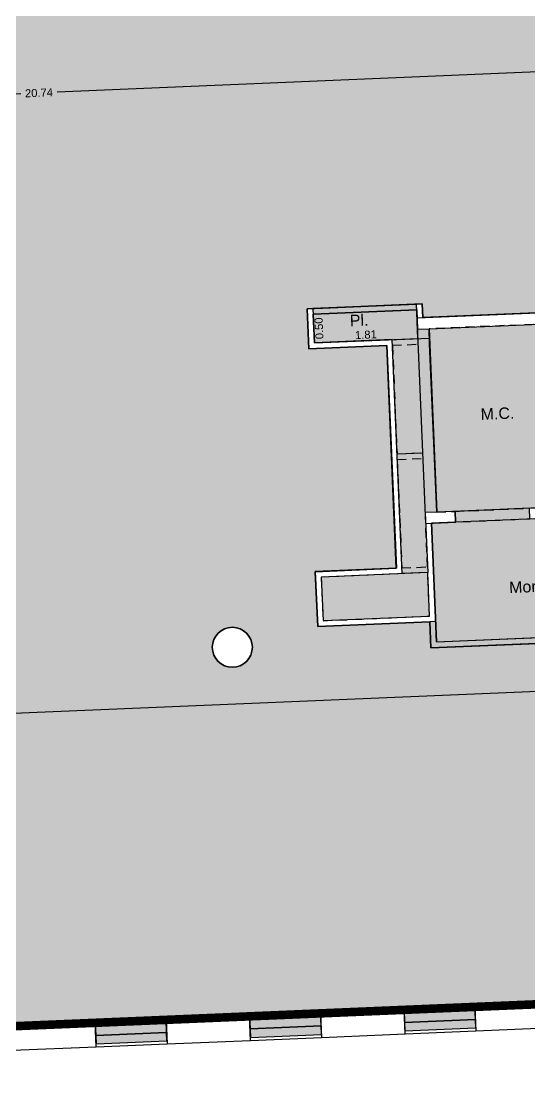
# Model space of a CAD drawing. Header units: metres. Extents: x -153 to -26, y 14 to 85.
# Drawn here: x -108.04 to -99.16, y 13.95 to 32.44 of the extents above; entities that cross this region are included whole.
import ezdxf

# ---------------------------------------------------------------- set-up
doc = ezdxf.new("R2010")
doc.units = ezdxf.units.M
for name, pattern in [('AXES', [50.8, 31.75, -6.35, 6.35, -6.35]), ('CACHE', [0.375, 0.25, -0.125]), ('CACHE2', [4.7625, 3.175, -1.5875])]:
    doc.linetypes.add(name, pattern=pattern)
doc.layers.get('0').update_dxf_attribs({"lineweight": 0})
for name, color, linetype in [('GEX_BAT_cloison', 2, 'Continuous'), ('GEX_BAT_linteau_cloison', 3, 'CACHE2'), ('GEX_BAT_linteau_mur', 6, 'CACHE2'), ('GEX_BAT_menuis_ext', 4, 'Continuous'), ('GEX_BAT_mur', 1, 'Continuous'), ('GEX_BAT_mur_bas', 150, 'Continuous'), ('GEX_MEP_txt_cot_plani', 30, 'Continuous'), ('GEX_MEP_txt_design_commun', 3, 'Continuous'), ('GEX_MEP_txt_designation', 7, 'Continuous')]:
    doc.layers.add(name, color=color, linetype=linetype)
for name, color, linetype, true_color in [('GEX_EDS_sdp_1-bureau', 1, 'AXES', 0xff0000), ('GEX_EDS_sdp_2-tremie', 7, 'Continuous', 0xffff7f), ('GEX_EDS_sdp_7-lt', 150, 'Continuous', 0x007fff), ('GEX_EDS_su_bureau', 7, 'Continuous', 0xffdf7f), ('GEX_EDS_su_ltg', 150, 'Continuous', 0x007fff), ('GEX_EDS_su_palier', 7, 'Continuous', 0xff7fff), ('GEX_EDS_sun_bureau', 7, 'Continuous', 0xffdf7f), ('GEX_EDS_sun_ltg', 150, 'Continuous', 0x007fff), ('GEX_EDS_sun_palier', 7, 'Continuous', 0xff7fff)]:
    doc.layers.add(name, color=color, linetype=linetype, true_color=true_color)
doc.styles.add('G100TXT-cote', font='swissl.ttf')
doc.styles.add('G100TXT-droit', font='swissl.ttf', dxfattribs={"height": 0.2})
doc.dimstyles.new('G100COT-attach', dxfattribs={"dimtxt": 0.14, "dimasz": 0.05, "dimexe": 0.18, "dimexo": 0.2, "dimgap": 0.09, "dimtad": 0, "dimzin": 0, "dimdsep": 46, "dimtxsty": 'G100TXT-cote', "dimblk1": 'OBLIQUE', "dimblk2": 'OBLIQUE', "dimsah": 1, "dimcen": 0.09, "dimse1": 1, "dimse2": 1, "dimclrd": 252, "dimaunit": 2, "dimadec": 3, "dimazin": 0, "dimtfac": 1, "dimtix": 1, "dimtofl": 0, "dimtmove": 0, "dimatfit": 3, "dimldrblk": 'OBLIQUE', "dimfxl": 0.18, "dimtolj": 1, "dimtzin": 0, "dimarcsym": 0})
doc.dimstyles.new('G100COT-libre', dxfattribs={"dimtxt": 0.14, "dimasz": 0.18, "dimexe": 0.18, "dimexo": 0.2, "dimgap": 0.09, "dimtad": 0, "dimzin": 0, "dimdsep": 46, "dimtxsty": 'G100TXT-cote', "dimblk1": 'OBLIQUE', "dimblk2": 'OBLIQUE', "dimsah": 1, "dimcen": 0.09, "dimse1": 1, "dimse2": 1, "dimsd1": 1, "dimsd2": 1, "dimclrd": 252, "dimaunit": 2, "dimadec": 3, "dimazin": 0, "dimtfac": 1, "dimtix": 1, "dimtofl": 0, "dimtmove": 0, "dimatfit": 3, "dimldrblk": 'OBLIQUE', "dimfxl": 0.18, "dimtolj": 1, "dimtzin": 0, "dimarcsym": 0})

# ---------------------------------------------------------------- blocks, each defined once
blk = doc.blocks.new('_OBLIQUE')
at = {"color": 0, "linetype": 'ByBlock'}
blk.add_line((-0.5, -0.5), (0.5, 0.5), dxfattribs=at)
blk = doc.blocks.new('*D34')
at = {"layer": 'GEX_MEP_txt_cot_plani', "color": 252, "lineweight": -2, "transparency": 16777216}
for p, q in [((-97.368, 31.626), (-107.413, 31.204)), ((-118.09, 30.755), (-108.045, 31.177))]:
    blk.add_line(p, q, dxfattribs=at)
at = {"layer": 'GEX_MEP_txt_cot_plani', "color": 252, "lineweight": -2, "ltscale": 0.05, "transparency": 16777216, "xscale": 0.05, "yscale": 0.05, "zscale": 0.05}
for p, rotation in [((-97.368, 31.626), 2.405735888373582), ((-118.09, 30.755), 182.4057358883736)]:
    blk.add_blockref('_OBLIQUE', p, dxfattribs=dict(at, rotation=rotation))
at = {"layer": 'GEX_MEP_txt_cot_plani', "color": 0, "ltscale": 0.05, "transparency": 16777216, "insert": (-107.729, 31.19), "char_height": 0.14, "attachment_point": 5, "rotation": 2.4057, "style": 'G100TXT-cote'}
blk.add_mtext('\\A1;20.74', dxfattribs=at)
blk = doc.blocks.new('*D35')
at = {"layer": 'GEX_MEP_txt_cot_plani', "color": 252, "lineweight": -2, "transparency": 16777216}
for p, q in [((-98.578, 20.739), (-113.228, 20.123)), ((-128.51, 19.481), (-113.86, 20.097))]:
    blk.add_line(p, q, dxfattribs=at)
at = {"layer": 'GEX_MEP_txt_cot_plani', "color": 252, "lineweight": -2, "ltscale": 0.05, "transparency": 16777216, "xscale": 0.05, "yscale": 0.05, "zscale": 0.05}
for p, rotation in [((-98.578, 20.739), 2.405735897445742), ((-128.51, 19.481), 182.4057358974457)]:
    blk.add_blockref('_OBLIQUE', p, dxfattribs=dict(at, rotation=rotation))
at = {"layer": 'GEX_MEP_txt_cot_plani', "color": 0, "ltscale": 0.05, "transparency": 16777216, "insert": (-113.544, 20.11), "char_height": 0.14, "attachment_point": 5, "rotation": 182.4057, "style": 'G100TXT-cote'}
blk.add_mtext('\\A1;29.96', dxfattribs=at)
blk = doc.blocks.new('*D48')
at = {"layer": 'GEX_MEP_txt_cot_plani', "color": 0, "ltscale": 0.05, "transparency": 16777216, "insert": (-98.647, 23.579), "char_height": 0.14, "attachment_point": 5, "rotation": 2.3684, "style": 'G100TXT-cote'}
blk.add_mtext('\\A1;4.44', dxfattribs=at)
blk = doc.blocks.new('*D105')
at = {"layer": 'GEX_MEP_txt_cot_plani', "color": 0, "ltscale": 0.05, "transparency": 16777216, "insert": (-102.837, 27.072), "char_height": 0.14, "attachment_point": 5, "rotation": 92.4065, "style": 'G100TXT-cote'}
blk.add_mtext('\\A1;0.50', dxfattribs=at)
blk = doc.blocks.new('*D106')
at = {"layer": 'GEX_MEP_txt_cot_plani', "color": 0, "ltscale": 0.05, "transparency": 16777216, "insert": (-102.019, 26.96), "char_height": 0.14, "attachment_point": 5, "rotation": 2.4014, "style": 'G100TXT-cote'}
blk.add_mtext('\\A1;1.81', dxfattribs=at)

msp = doc.modelspace()

# ---------------------------------------------------------------- hatches: boundary and pattern name
at = {"layer": 'GEX_EDS_sdp_2-tremie', "ltscale": 0.05}
for points in [[(-100.782, 23.859), (-100.905, 26.801), (-100.905, 26.801), (-100.916, 27.064), (-94.28, 27.343), (-94.045, 21.746), (-96.143, 21.658), (-96.244, 24.049)], [(-102.797, 22.722), (-102.766, 21.961), (-100.906, 22.039), (-100.938, 22.804)]]:
    msp.add_hatch(color=256, dxfattribs=at).paths.add_polyline_path(points)
at = {"layer": 'GEX_EDS_sdp_7-lt', "ltscale": 0.05}
msp.add_hatch(color=256, dxfattribs=at).paths.add_polyline_path([(-102.919, 26.818), (-102.94, 27.319), (-101.131, 27.395), (-101.116, 27.056), (-100.916, 27.064), (-100.782, 23.859), (-100.982, 23.85), (-100.938, 22.802), (-101.387, 22.784), (-101.559, 26.875)])
at = {"layer": 'GEX_EDS_su_bureau', "ltscale": 0.05}
h = msp.add_hatch(color=256, dxfattribs=at)
edge = h.paths.add_edge_path()
edge.add_line((-125.869, 38.925), (-121.356, 43.185))
edge.add_line((-121.356, 43.185), (-120.623, 42.408))
edge.add_line((-120.623, 42.408), (-120.581, 42.448))
edge.add_arc((-120.494, 42.627), 0.199, 244.0394, 382.6526)
edge.add_line((-120.31, 42.704), (-120.235, 42.775))
edge.add_line((-120.235, 42.775), (-111.17, 33.17))
edge.add_line((-111.17, 33.17), (-97.356, 33.751))
edge.add_line((-97.356, 33.751), (-97.21, 30.292))
edge.add_line((-97.21, 30.292), (-97.31, 30.288))
edge.add_line((-97.31, 30.288), (-97.19, 27.421))
edge.add_line((-97.19, 27.421), (-101.025, 27.259))
edge.add_line((-101.025, 27.259), (-101.035, 27.499))
edge.add_line((-101.035, 27.499), (-103.045, 27.415))
edge.add_line((-103.045, 27.415), (-103.016, 26.715))
edge.add_line((-103.016, 26.715), (-101.651, 26.771))
edge.add_line((-101.651, 26.771), (-101.483, 22.879))
edge.add_line((-101.483, 22.879), (-102.902, 22.819))
edge.add_line((-102.902, 22.819), (-102.861, 21.856))
edge.add_line((-102.861, 21.856), (-100.901, 21.94))
edge.add_line((-100.901, 21.94), (-100.882, 21.486))
edge.add_line((-100.882, 21.486), (-98.613, 21.581))
edge.add_line((-98.613, 21.581), (-98.536, 19.765))
edge.add_line((-98.536, 19.765), (-94.562, 19.932))
edge.add_line((-94.562, 19.932), (-94.352, 14.929))
edge.add_line((-94.352, 14.929), (-95.625, 14.875))
edge.add_line((-95.625, 14.875), (-95.647, 15.395))
edge.add_line((-95.647, 15.395), (-125.631, 14.135))
edge.add_line((-125.631, 14.135), (-128.306, 14.023))
edge.add_line((-128.306, 14.023), (-128.406, 14.019))
edge.add_line((-128.406, 14.019), (-128.67, 20.293))
edge.add_line((-128.67, 20.293), (-126.901, 20.367))
edge.add_line((-126.901, 20.367), (-126.982, 22.28))
edge.add_line((-126.982, 22.28), (-118.087, 30.679))
edge.add_line((-118.087, 30.679), (-125.869, 38.925))
edge = h.paths.add_edge_path(flags=16)
edge.add_arc((-120.537, 20.815), 0.35, 0, 180)
edge.add_arc((-120.537, 20.815), 0.35, 180, 360)
edge = h.paths.add_edge_path(flags=16)
edge.add_arc((-112.444, 21.153), 0.35, 0, 180)
edge.add_arc((-112.444, 21.153), 0.35, 180, 360)
edge = h.paths.add_edge_path(flags=16)
edge.add_arc((-104.351, 21.495), 0.35, 0, 180)
edge.add_arc((-104.351, 21.495), 0.35, 180, 360)
edge = h.paths.add_edge_path(flags=16)
edge.add_arc((-104.835, 33.144), 0.25, 0, 180)
edge.add_arc((-104.835, 33.144), 0.25, 180, 360)
edge = h.paths.add_edge_path(flags=16)
edge.add_arc((-111.294, 32.864), 0.25, 0, 180)
edge.add_arc((-111.294, 32.864), 0.25, 180, 360)
edge = h.paths.add_edge_path(flags=16)
edge.add_arc((-114.934, 36.737), 0.2, 0, 180)
edge.add_arc((-114.934, 36.737), 0.2, 180, 360)
for points in [[(-101.352, 15.155), (-101.343, 14.935), (-100.104, 14.987), (-100.113, 15.207)], [(-106.748, 14.929), (-106.738, 14.709), (-105.499, 14.761), (-105.509, 14.981)], [(-104.05, 15.042), (-104.041, 14.822), (-102.802, 14.874), (-102.811, 15.094)], [(-101.343, 14.935), (-101.337, 14.786), (-100.098, 14.838), (-100.104, 14.987)], [(-104.041, 14.822), (-104.034, 14.672), (-102.795, 14.724), (-102.802, 14.874)], [(-106.738, 14.709), (-106.732, 14.559), (-105.493, 14.611), (-105.499, 14.761)]]:
    msp.add_hatch(color=256, dxfattribs=at).paths.add_polyline_path(points)
at = {"layer": 'GEX_EDS_su_ltg', "ltscale": 0.05}
msp.add_hatch(color=256, dxfattribs=at).paths.add_polyline_path([(-101.135, 27.495), (-102.945, 27.419), (-102.919, 26.818), (-101.11, 26.894)])
at = {"layer": 'GEX_EDS_su_palier', "ltscale": 0.05}
msp.add_hatch(color=256, dxfattribs=at).paths.add_polyline_path([(-100.901, 21.94), (-100.882, 21.486), (-96.344, 21.676), (-96.435, 23.846), (-96.436, 23.849), (-99.155, 23.735), (-99.163, 23.927), (-100.462, 23.872), (-100.454, 23.68), (-100.874, 23.663), (-100.801, 21.945)])
at = {"layer": 'GEX_EDS_sun_bureau', "ltscale": 0.05}
h = msp.add_hatch(color=256, dxfattribs=at)
edge = h.paths.add_edge_path()
edge.add_line((-128.306, 14.023), (-127.03, 14.076))
edge.add_line((-127.03, 14.076), (-125.631, 14.135))
edge.add_line((-125.631, 14.135), (-124.362, 14.189))
edge.add_line((-124.362, 14.189), (-122.933, 14.249))
edge.add_line((-122.933, 14.249), (-120.236, 14.362))
edge.add_line((-120.236, 14.362), (-116.239, 14.53))
edge.add_line((-116.239, 14.53), (-104.05, 15.042))
edge.add_line((-104.05, 15.042), (-95.647, 15.395))
edge.add_line((-95.647, 15.395), (-95.625, 14.876))
edge.add_line((-95.625, 14.876), (-94.352, 14.929))
edge.add_line((-94.352, 14.929), (-94.565, 19.934))
edge.add_line((-94.565, 19.934), (-98.537, 19.765))
edge.add_line((-98.537, 19.765), (-98.613, 21.581))
edge.add_line((-98.613, 21.581), (-100.882, 21.486))
edge.add_line((-100.882, 21.486), (-100.901, 21.94))
edge.add_line((-100.901, 21.94), (-102.861, 21.856))
edge.add_line((-102.861, 21.856), (-102.903, 22.817))
edge.add_line((-102.903, 22.817), (-101.491, 22.878))
edge.add_line((-101.491, 22.878), (-101.651, 26.771))
edge.add_line((-101.651, 26.771), (-103.015, 26.714))
edge.add_line((-103.015, 26.714), (-103.045, 27.415))
edge.add_line((-103.045, 27.415), (-101.035, 27.499))
edge.add_line((-101.035, 27.499), (-101.025, 27.26))
edge.add_line((-101.025, 27.26), (-97.19, 27.421))
edge.add_line((-97.19, 27.421), (-97.456, 33.745))
edge.add_line((-97.456, 33.745), (-111.17, 33.17))
edge.add_line((-111.17, 33.17), (-120.235, 42.775))
edge.add_line((-120.235, 42.775), (-120.309, 42.704))
edge.add_arc((-120.494, 42.628), 0.2, -115.8172, 22.5092, ccw=False)
edge.add_line((-120.581, 42.448), (-120.623, 42.408))
edge.add_line((-120.623, 42.408), (-121.356, 43.185))
edge.add_line((-121.356, 43.185), (-125.869, 38.925))
edge.add_line((-125.869, 38.925), (-118.087, 30.679))
edge.add_line((-118.087, 30.679), (-121.221, 27.728))
edge.add_line((-121.221, 27.728), (-126.982, 22.28))
edge.add_line((-126.982, 22.28), (-126.901, 20.367))
edge.add_line((-126.901, 20.367), (-128.57, 20.297))
edge.add_line((-128.57, 20.297), (-128.306, 14.023))
edge = h.paths.add_edge_path(flags=16)
edge.add_arc((-104.351, 21.495), 0.35, 0, 360)
edge = h.paths.add_edge_path(flags=16)
edge.add_arc((-112.444, 21.153), 0.35, 0, 360)
edge = h.paths.add_edge_path(flags=16)
edge.add_arc((-120.537, 20.815), 0.35, 0, 360)
edge = h.paths.add_edge_path(flags=16)
edge.add_arc((-111.294, 32.864), 0.25, 0, 360)
edge = h.paths.add_edge_path(flags=16)
edge.add_arc((-104.835, 33.144), 0.25, 0, 360)
edge = h.paths.add_edge_path(flags=16)
edge.add_arc((-114.934, 36.737), 0.2, 0, 180)
edge.add_arc((-114.934, 36.737), 0.2, 180, 360)
at = {"layer": 'GEX_EDS_sun_ltg', "ltscale": 0.05}
msp.add_hatch(color=256, dxfattribs=at).paths.add_polyline_path([(-102.94, 27.319), (-102.919, 26.818), (-101.11, 26.894), (-101.125, 27.255), (-101.125, 27.255), (-101.131, 27.395)])
at = {"layer": 'GEX_EDS_sun_palier', "ltscale": 0.05}
msp.add_hatch(color=256, dxfattribs=at).paths.add_polyline_path([(-100.874, 23.663), (-100.787, 21.59), (-96.349, 21.776), (-96.435, 23.846), (-96.436, 23.849)])

# ---------------------------------------------------------------- linework, layer by layer
at = {"layer": 'GEX_BAT_cloison'}
for p, q in [((-103.045, 27.415, 0), (-102.945, 27.419, 0)), ((-103.015, 26.715, 0), (-103.045, 27.415, 0)), ((-102.945, 27.419, 0), (-102.919, 26.818, 0)), ((-101.135, 27.495, 0), (-101.035, 27.499, 0)), ((-101.125, 27.255, 0), (-101.135, 27.495, 0)), ((-101.035, 27.499, 0), (-101.025, 27.26, 0)), ((-102.919, 26.818, 0), (-100.91, 26.902, 0)), ((-101.651, 26.771, 0), (-103.015, 26.715, 0)), ((-101.491, 22.878, 0), (-101.651, 26.771, 0)), ((-100.787, 21.59, 0), (-100.874, 23.663, 0)), ((-102.902, 22.817, 0), (-101.491, 22.878, 0)), ((-102.861, 21.856, 0), (-102.902, 22.817, 0)), ((-100.901, 21.94, 0), (-102.861, 21.856, 0)), ((-100.882, 21.486, 0), (-100.901, 21.94, 0)), ((-100.787, 21.59, 0), (-96.349, 21.776, 0)), ((-100.882, 21.486, 0), (-98.613, 21.581, 0))]:
    msp.add_line(p, q, dxfattribs=at)
at = {"layer": 'GEX_BAT_cloison', "linetype": 'CACHE2', "ltscale": 0.05}
for p, q in [((-101.555, 26.775, 0), (-101.105, 26.794, 0)), ((-101.555, 26.775, 0), (-101.475, 24.879, 0)), ((-101.475, 24.879, 0), (-101.026, 24.898, 0)), ((-101.471, 24.779, 0), (-101.021, 24.798, 0)), ((-101.471, 24.779, 0), (-101.391, 22.882, 0)), ((-100.942, 22.904, 0), (-100.974, 23.659, 0)), ((-101.391, 22.882, 0), (-100.942, 22.901, 0)), ((-100.906, 22.04, 0), (-100.938, 22.802, 0))]:
    msp.add_line(p, q, dxfattribs=at)
at = {"layer": 'GEX_BAT_cloison', "linetype": 'CACHE2', "elevation": 0}
msp.add_lwpolyline([(-101.475, 24.879), (-101.026, 24.897)], dxfattribs=at)
at = {"layer": 'GEX_BAT_cloison', "linetype": 'CACHE2', "ltscale": 0.05, "elevation": 0}
msp.add_lwpolyline([(-100.938, 22.802), (-102.798, 22.722), (-102.766, 21.96), (-100.906, 22.04)], dxfattribs=at)
at = {"layer": 'GEX_BAT_linteau_cloison'}
for p, q in [((-102.945, 27.419, 0), (-101.135, 27.495, 0)), ((-101.131, 27.395, 0), (-102.94, 27.319, 0))]:
    msp.add_line(p, q, dxfattribs=at)
at = {"layer": 'GEX_BAT_linteau_mur', "ltscale": 0.05}
for p, q in [((-100.462, 23.872, 0), (-99.163, 23.927, 0)), ((-99.155, 23.735, 0), (-100.454, 23.68, 0))]:
    msp.add_line(p, q, dxfattribs=at)
at = {"layer": 'GEX_BAT_menuis_ext', "elevation": 0}
for points in [[(-101.343, 14.935), (-100.104, 14.987)], [(-104.041, 14.822), (-102.802, 14.874)], [(-101.337, 14.786), (-100.098, 14.838)], [(-106.738, 14.709), (-105.499, 14.761)], [(-106.732, 14.559), (-105.493, 14.611)], [(-104.034, 14.672), (-102.795, 14.724)], [(-104.032, 14.622), (-102.793, 14.674)], [(-101.335, 14.736), (-100.096, 14.788)], [(-106.73, 14.509), (-105.491, 14.561)]]:
    msp.add_lwpolyline(points, dxfattribs=at)
at = {"layer": 'GEX_BAT_mur', "linetype": 'Continuous'}
for p, q in [((-101.125, 27.255, 0), (-94.089, 27.551, 0)), ((-100.974, 23.659, 0), (-101.125, 27.255, 0)), ((-100.454, 23.68, 0), (-100.462, 23.872, 0)), ((-99.155, 23.735, 0), (-99.163, 23.927, 0)), ((-100.974, 23.659, 0), (-100.454, 23.68, 0))]:
    msp.add_line(p, q, dxfattribs=at)
at = {"layer": 'GEX_BAT_mur', "linetype": 'CACHE2', "ltscale": 0.05}
for p, q in [((-98.569, 27.163, 0), (-100.916, 27.064, 0)), ((-100.916, 27.064, 0), (-100.782, 23.859, 0)), ((-100.782, 23.859, 0), (-100.462, 23.872, 0)), ((-99.163, 23.927, 0), (-98.434, 23.957, 0))]:
    msp.add_line(p, q, dxfattribs=at)
at = {"layer": 'GEX_BAT_mur'}
for p, q in [((-98.655, 15.269, 0), (-100.113, 15.208, 0)), ((-100.113, 15.208, 0), (-100.096, 14.788, 0)), ((-104.05, 15.042, 0), (-105.509, 14.981, 0)), ((-105.509, 14.981, 0), (-105.491, 14.561, 0)), ((-104.032, 14.622, 0), (-104.05, 15.042, 0)), ((-101.352, 15.155, 0), (-102.811, 15.094, 0)), ((-102.811, 15.094, 0), (-102.793, 14.674, 0)), ((-101.335, 14.736, 0), (-101.352, 15.155, 0)), ((-106.748, 14.929, 0), (-108.206, 14.867, 0)), ((-106.73, 14.509, 0), (-106.748, 14.929, 0)), ((-100.096, 14.788, 0), (-98.637, 14.849, 0)), ((-105.491, 14.561, 0), (-104.032, 14.622, 0)), ((-102.793, 14.674, 0), (-101.335, 14.736, 0)), ((-108.189, 14.448, 0), (-106.73, 14.509, 0))]:
    msp.add_line(p, q, dxfattribs=at)
at = {"layer": 'GEX_BAT_mur', "linetype": 'Continuous'}
msp.add_circle((-104.351, 21.495, 0), 0.35, dxfattribs=at)
msp.add_circle((-104.351, 21.495, 0), 0.35, dxfattribs=at)
at = {"layer": 'GEX_BAT_mur_bas', "ltscale": 0.2, "elevation": 0}
for points in [[(-100.113, 15.207), (-101.352, 15.155)], [(-105.509, 14.981), (-106.748, 14.929)], [(-102.811, 15.094), (-104.05, 15.042)]]:
    msp.add_lwpolyline(points, dxfattribs=at)
at = {"layer": 'GEX_EDS_sdp_1-bureau', "ltscale": 0.05, "const_width": 0.15, "elevation": 0}
msp.add_lwpolyline([(-128.281, 14.024), (-95.642, 15.395), (-95.62, 14.876), (-88.217, 15.187), (-88.239, 15.707), (-26.004, 18.321)], dxfattribs=at)
at = {"layer": 'GEX_EDS_sdp_2-tremie', "ltscale": 0.05, "elevation": 0}
for points in [[(-100.782, 23.859), (-100.905, 26.801), (-100.905, 26.801), (-100.916, 27.064), (-94.28, 27.343), (-94.045, 21.746), (-96.143, 21.658), (-96.244, 24.049)], [(-102.797, 22.722), (-102.766, 21.961), (-100.906, 22.039), (-100.938, 22.804)]]:
    msp.add_lwpolyline(points, close=True, dxfattribs=at)
at = {"layer": 'GEX_EDS_sdp_7-lt', "ltscale": 0.05, "elevation": 0}
msp.add_lwpolyline([(-102.919, 26.818), (-102.94, 27.319), (-101.131, 27.395), (-101.116, 27.056), (-100.916, 27.064), (-100.782, 23.859), (-100.982, 23.85), (-100.938, 22.802), (-101.387, 22.784), (-101.559, 26.875)], close=True, dxfattribs=at)
at = {"layer": 'GEX_EDS_su_bureau', "ltscale": 0.05, "elevation": 0}
msp.add_lwpolyline([(-111.17, 33.17), (-97.356, 33.751), (-97.21, 30.292), (-97.31, 30.288), (-97.19, 27.421), (-101.025, 27.259), (-101.035, 27.499), (-103.045, 27.415), (-103.016, 26.715), (-101.651, 26.771), (-101.483, 22.879), (-102.902, 22.819), (-102.861, 21.856), (-100.901, 21.94), (-100.882, 21.486), (-98.613, 21.581), (-98.536, 19.765), (-94.562, 19.932), (-94.352, 14.929), (-95.625, 14.875), (-95.647, 15.395), (-125.631, 14.135)], dxfattribs=at)
at = {"layer": 'GEX_EDS_su_bureau', "ltscale": 0.05}
msp.add_lwpolyline([(-104.001, 21.495, 1), (-104.701, 21.495, 1)], format="xyb", close=True, dxfattribs=at)
for points in [[(-101.352, 15.155), (-101.343, 14.935), (-100.104, 14.987), (-100.113, 15.207)], [(-106.748, 14.929), (-106.738, 14.709), (-105.499, 14.761), (-105.509, 14.981), (-106.748, 14.929)], [(-104.05, 15.042), (-104.041, 14.822), (-102.802, 14.874), (-102.811, 15.094)], [(-101.343, 14.935), (-101.337, 14.786), (-100.098, 14.838), (-100.104, 14.987)], [(-104.041, 14.822), (-104.034, 14.672), (-102.795, 14.724), (-102.802, 14.874)], [(-106.738, 14.709), (-106.732, 14.559), (-105.493, 14.611), (-105.499, 14.761)]]:
    msp.add_lwpolyline(points, close=True, dxfattribs=at)
at = {"layer": 'GEX_EDS_su_ltg', "ltscale": 0.05}
msp.add_lwpolyline([(-101.135, 27.495), (-102.945, 27.419), (-102.919, 26.818), (-101.11, 26.894)], close=True, dxfattribs=at)
at = {"layer": 'GEX_EDS_su_palier', "ltscale": 0.05}
msp.add_lwpolyline([(-100.874, 23.663), (-100.801, 21.945), (-100.901, 21.94), (-100.882, 21.486), (-96.344, 21.676), (-96.435, 23.846), (-96.436, 23.849), (-99.155, 23.735), (-99.163, 23.927), (-100.462, 23.872), (-100.454, 23.68)], close=True, dxfattribs=at)
at = {"layer": 'GEX_EDS_sun_bureau', "ltscale": 0.05, "elevation": 0}
msp.add_lwpolyline([(-116.239, 14.53), (-104.05, 15.042), (-95.647, 15.395), (-95.625, 14.876), (-94.352, 14.929), (-94.565, 19.934), (-98.537, 19.765), (-98.613, 21.581), (-100.882, 21.486), (-100.901, 21.94), (-102.861, 21.856), (-102.903, 22.817), (-101.491, 22.878), (-101.651, 26.771), (-103.015, 26.714), (-103.045, 27.415), (-101.035, 27.499), (-101.025, 27.26), (-97.19, 27.421), (-97.456, 33.745), (-111.17, 33.17)], dxfattribs=at)
at = {"layer": 'GEX_EDS_sun_bureau', "ltscale": 0.05}
msp.add_circle((-104.351, 21.495, 0), 0.35, dxfattribs=at)
at = {"layer": 'GEX_EDS_sun_ltg', "ltscale": 0.05}
for points in [[(-102.94, 27.319), (-102.919, 26.818), (-101.11, 26.894), (-101.11, 26.894), (-101.125, 27.255), (-101.125, 27.255), (-101.131, 27.395)], [(-101.125, 27.255), (-101.125, 27.255), (-101.131, 27.395), (-102.94, 27.319), (-102.919, 26.818), (-101.11, 26.894)]]:
    msp.add_lwpolyline(points, close=True, dxfattribs=at)
at = {"layer": 'GEX_EDS_sun_palier', "ltscale": 0.05}
msp.add_lwpolyline([(-100.874, 23.663), (-100.787, 21.59), (-96.349, 21.776), (-96.435, 23.846), (-96.436, 23.849)], close=True, dxfattribs=at)

# ---------------------------------------------------------------- texts
at = {"layer": 'GEX_MEP_txt_design_commun', "insert": (-99.72, 25.581, 0), "char_height": 0.2, "width": 1.50815, "attachment_point": 5, "rotation": 2.4057, "style": 'G100TXT-droit'}
msp.add_mtext('M.C.', dxfattribs=at)
at = {"layer": 'GEX_MEP_txt_designation', "char_height": 0.2, "attachment_point": 5, "rotation": 2.4057, "style": 'G100TXT-droit'}
for s, insert, width in [('Pl. ', (-102.137, 27.214, 0), 1.022), ('\\PPalier\\PMonte-charge ', (-98.669, 22.881, 0), 1.84371)]:
    msp.add_mtext(s, dxfattribs=dict(at, insert=insert, width=width))

# ---------------------------------------------------------------- dimensions: what is measured, and where the dimension line sits
at = {"layer": 'GEX_MEP_txt_cot_plani'}
for p1, p2, distance, dimstyle, picture, middle in [((-118.087, 30.679, 0), (-97.365, 31.549, 0), 0.076, 'G100COT-attach', '*D34', (-107.729, 31.19, 0)), ((-102.94, 27.319, 0), (-102.919, 26.818, 0), 0.093, 'G100COT-libre', '*D105', (-102.837, 27.072, 0)), ((-101.11, 26.894, 0), (-102.919, 26.818, 0), -0.104, 'G100COT-libre', '*D106', (-102.019, 26.96, 0)), ((-128.53, 19.952, 0), (-98.598, 21.21, 0), -0.472, 'G100COT-attach', '*D35', (-113.544, 20.11, 0))]:
    dim = msp.add_aligned_dim(p1=p1, p2=p2, distance=distance, dimstyle=dimstyle, dxfattribs=at)
    dim.commit()
    dim.dimension.update_dxf_attribs({"geometry": picture, "text_midpoint": middle})
at = {"layer": 'GEX_MEP_txt_cot_plani', "linetype": 'CACHE'}
dim = msp.add_aligned_dim(p1=(-100.874, 23.663, 0), p2=(-96.435, 23.846, 0), distance=-0.176, dimstyle='G100COT-libre', dxfattribs=at)
dim.commit()
dim.dimension.update_dxf_attribs({"geometry": '*D48', "text_midpoint": (-98.647, 23.579)})

doc.saveas('drawing.dxf')
